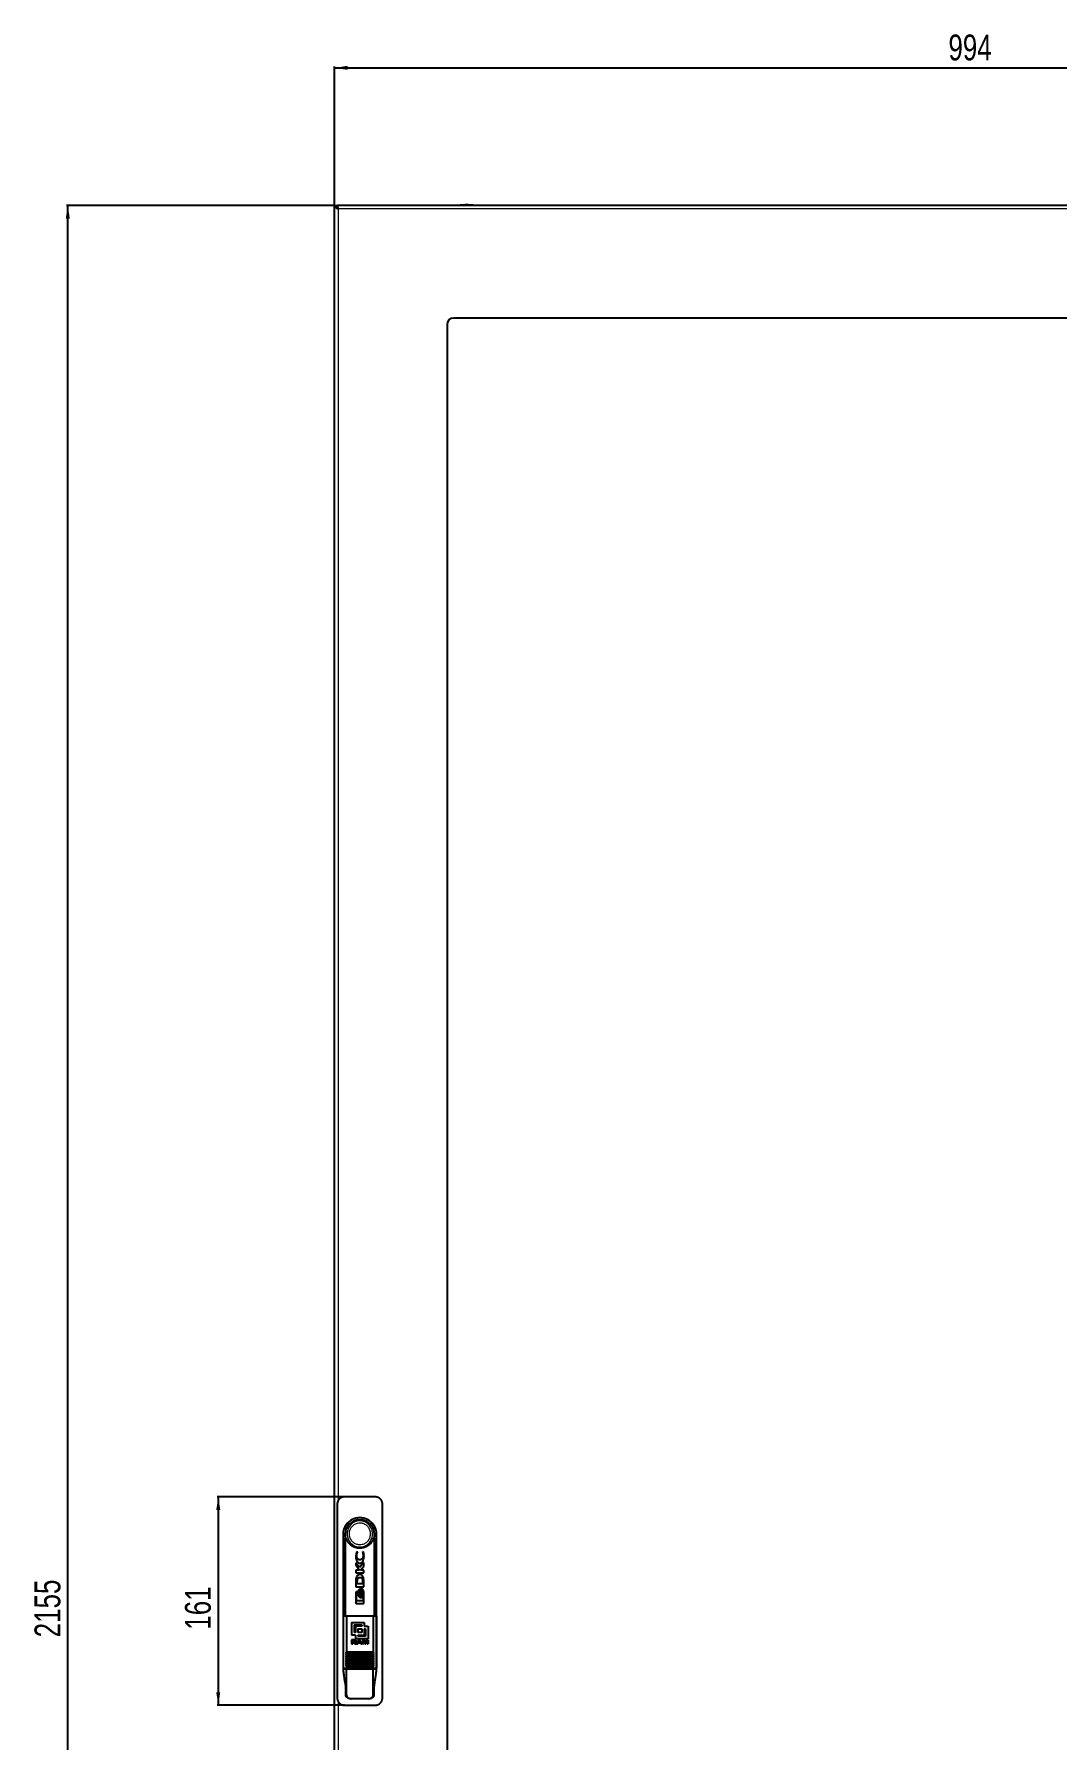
# Model space of a CAD drawing. Header units: millimetres. Extents: x -988 to 2049, y -1707 to 978.
# Drawn here: x -988 to -197, y -464 to 855 of the extents above; entities that cross this region are included whole.
import ezdxf

# ---------------------------------------------------------------- set-up
doc = ezdxf.new("R2010")
doc.units = ezdxf.units.MM
doc.layers.add('FORMAT', color=7, linetype='Continuous')
doc.styles.add('SLDTEXTSTYLE0', font='TXT', dxfattribs={"width": 0.75})
doc.dimstyles.new('SLDDIMSTYLE0', dxfattribs={"dimtxt": 20, "dimasz": 10, "dimexe": 0, "dimexo": 0.0625, "dimgap": 5, "dimtad": 2, "dimdec": 1, "dimrnd": 1e-09, "dimzin": 12, "dimdsep": 46, "dimtxsty": 'SLDTEXTSTYLE0', "dimsah": 1, "dimcen": 0.09, "dimadec": 0, "dimazin": 3, "dimtfac": 1, "dimtofl": 0, "dimtmove": 0, "dimatfit": 3, "dimfxl": 0, "dimfrac": 2, "dimtolj": 1, "dimtzin": 12, "dimarcsym": 0})

# ---------------------------------------------------------------- blocks, each defined once
blk = doc.blocks.new('_D')
at = {"layer": 'FORMAT'}
for p, q in [((-755.4, 722.3), (-755.4, 829.8)), ((-755.4, 828.8), (238.6, 828.8)), ((238.6, 722.3), (238.6, 829.8))]:
    blk.add_line(p, q, dxfattribs=at)
for points in [[(-755.4, 828.8), (-745.4, 827.3), (-745.4, 830.4)], [(238.6, 828.8), (228.6, 830.4), (228.6, 827.3)]]:
    blk.add_solid(points, dxfattribs=at)
at = {"layer": 'FORMAT', "insert": (-280.6, 854.6), "char_height": 20, "attachment_point": 1, "style": 'SLDTEXTSTYLE0'}
blk.add_mtext('994', dxfattribs=at)
blk = doc.blocks.new('_D_1')
at = {"layer": 'FORMAT'}
for p, q in [((-755.4, 722.3), (-962.8, 722.3)), ((-961.8, -1432.7), (-961.8, 722.3)), ((-755.4, -1432.7), (-962.8, -1432.7))]:
    blk.add_line(p, q, dxfattribs=at)
for points in [[(-961.8, 722.3), (-963.4, 712.3), (-960.3, 712.3)], [(-961.8, -1432.7), (-960.3, -1422.7), (-963.4, -1422.7)]]:
    blk.add_solid(points, dxfattribs=at)
at = {"layer": 'FORMAT', "insert": (-987.6, -384.7), "char_height": 20, "attachment_point": 1, "rotation": 90, "style": 'SLDTEXTSTYLE0'}
blk.add_mtext('2155', dxfattribs=at)
blk = doc.blocks.new('_D_4')
at = {"layer": 'FORMAT'}
for p, q in [((-747.9, -276.2), (-846.4, -276.2)), ((-845.4, -276.2), (-845.4, -437.2)), ((-747.9, -437.2), (-846.4, -437.2))]:
    blk.add_line(p, q, dxfattribs=at)
for points in [[(-845.4, -276.2), (-847, -286.2), (-843.9, -286.2)], [(-845.4, -437.2), (-843.9, -427.2), (-847, -427.2)]]:
    blk.add_solid(points, dxfattribs=at)
at = {"layer": 'FORMAT', "insert": (-871.2, -378.8), "char_height": 20, "attachment_point": 1, "rotation": 90, "style": 'SLDTEXTSTYLE0'}
blk.add_mtext('161', dxfattribs=at)

msp = doc.modelspace()

# ---------------------------------------------------------------- linework, layer by layer
at = {"color": 7, "linetype": 'Continuous', "lineweight": 25}
for p, q in [((-755.41, 722.34), (-753.41, 722.34)), ((-755.41, -1432.66), (-755.41, 722.34)), ((-753.11, 720.61), (-753.11, 722.34)), ((236.29, 722.34), (-753.11, 722.34)), ((146.59, 635.34), (-663.41, 635.34)), ((-668.41, 630.34), (-668.41, -1340.66)), ((-723.91, -276.16), (-747.91, -276.16)), ((-753.41, -281.66), (-753.41, -431.66)), ((-718.41, -431.66), (-718.41, -281.66)), ((-748.91, -305.16), (-748.91, -408.16)), ((-746.91, -368.16), (-746.91, -308.16)), ((-746.91, -308.16), (-746.91, -308.16)), ((-724.91, -308.16), (-724.91, -368.16)), ((-724.91, -308.16), (-724.91, -308.16)), ((-722.91, -408.16), (-722.91, -305.16)), ((-738.61, -318.49), (-739.14, -321.64)), ((-736.27, -330.83), (-739.06, -327.03)), ((-739.06, -327.03), (-739.06, -328.73)), ((-739.06, -328.73), (-736.1, -332.72)), ((-737.53, -318.86), (-738.61, -318.49)), ((-737.53, -319.15), (-737.53, -318.86)), ((-732.77, -326.95), (-736.27, -330.83)), ((-735.41, -332.72), (-732.77, -329.68)), ((-733.12, -318.88), (-733.93, -318.6)), ((-733.93, -318.6), (-733.93, -318.84)), ((-732.69, -321.67), (-733.12, -318.88)), ((-732.77, -329.68), (-732.77, -326.95)), ((-736.1, -332.72), (-739.06, -332.72)), ((-739.06, -332.72), (-739.06, -334.94)), ((-739.06, -334.94), (-732.77, -334.94)), ((-739.05, -341.35), (-739.05, -345.58)), ((-738.1, -340.68), (-738.18, -341.66)), ((-738.18, -341.66), (-738.18, -343.21)), ((-732.77, -332.72), (-735.41, -332.72)), ((-733.54, -343.21), (-733.54, -341.79)), ((-732.79, -340.52), (-732.97, -338.9)), ((-732.76, -341.52), (-732.79, -340.52)), ((-732.77, -334.94), (-732.77, -332.72)), ((-732.76, -341.54), (-732.76, -341.52)), ((-732.76, -341.56), (-732.76, -341.54)), ((-732.76, -345.58), (-732.76, -341.56)), ((-739.06, -350.16), (-739.06, -358.01)), ((-739.05, -345.58), (-732.76, -345.58)), ((-738.55, -356.55), (-738.55, -350.3)), ((-738.55, -350.3), (-737.97, -350.3)), ((-737.97, -349.51), (-738.4, -349.51)), ((-738.18, -343.21), (-733.54, -343.21)), ((-737.97, -350.3), (-737.97, -349.51)), ((-736.24, -353.48), (-735.97, -353.34)), ((-735.95, -347.81), (-736.18, -347.66)), ((-736.04, -353.95), (-735.36, -353.95)), ((-735.21, -347.29), (-735.89, -347.29)), ((-735.82, -353.23), (-735.58, -352.95)), ((-735.58, -348.21), (-735.81, -347.93)), ((-735.47, -350.58), (-735.2, -349.02)), ((-735.19, -352.15), (-735.47, -350.58)), ((-735.2, -349.02), (-735.43, -348.46)), ((-735.42, -352.71), (-735.19, -352.15)), ((-734.97, -353.95), (-734.27, -353.95)), ((-734.12, -347.29), (-734.82, -347.29)), ((-733.25, -352.87), (-733.25, -356.55)), ((-732.77, -358.01), (-732.77, -350.16)), ((-748.88, -368.16), (-748.88, -408.66)), ((-748.88, -368.16), (-746.26, -368.16)), ((-746.26, -368.16), (-725.57, -368.16)), ((-746.26, -368.16), (-746.26, -396.16)), ((-733.25, -356.55), (-738.55, -356.55)), ((-738.4, -358.66), (-733.43, -358.66)), ((-725.57, -368.16), (-725.57, -396.16)), ((-725.57, -368.16), (-722.95, -368.16)), ((-722.95, -368.16), (-722.95, -408.66)), ((-742.26, -373.16), (-732.5, -373.16)), ((-742.26, -373.16), (-742.26, -382.92)), ((-740.3, -375.11), (-740.3, -380.97)), ((-740.3, -375.11), (-734.45, -375.11)), ((-739.33, -380.97), (-740.3, -380.97)), ((-739.33, -376.09), (-739.33, -380.97)), ((-734.45, -376.09), (-739.33, -376.09)), ((-737.38, -378.04), (-737.38, -380.97)), ((-737.38, -378.04), (-734.45, -378.04)), ((-734.45, -380.97), (-737.38, -380.97)), ((-734.45, -375.11), (-734.45, -376.09)), ((-734.45, -378.04), (-734.45, -380.97)), ((-732.5, -373.16), (-732.5, -376.09)), ((-732.5, -376.09), (-729.57, -376.09)), ((-732.5, -378.04), (-732.5, -382.92)), ((-732.5, -378.04), (-731.52, -378.04)), ((-731.52, -378.04), (-731.52, -383.9)), ((-729.57, -376.09), (-729.57, -385.85)), ((-739.33, -382.92), (-742.26, -382.92)), ((-740.19, -386.72), (-742.25, -386.72)), ((-742.25, -386.72), (-742.25, -389.69)), ((-742.25, -389.69), (-741.38, -389.69)), ((-741.38, -387.22), (-741.38, -388.02)), ((-741.38, -387.22), (-740.31, -387.22)), ((-740.35, -388.02), (-741.38, -388.02)), ((-741.38, -388.51), (-741.38, -389.69)), ((-741.38, -388.51), (-740.45, -388.51)), ((-739.82, -388.99), (-739.8, -389.31)), ((-739.67, -389.69), (-738.71, -389.69)), ((-739.33, -382.92), (-739.33, -385.85)), ((-729.57, -385.85), (-739.33, -385.85)), ((-738.88, -389.26), (-738.9, -388.9)), ((-738.88, -389.26), (-738.88, -389.27)), ((-738.71, -389.6), (-738.71, -389.69)), ((-736.87, -386.72), (-738.41, -389.69)), ((-738.41, -389.69), (-737.47, -389.69)), ((-737.47, -389.69), (-737.19, -389.08)), ((-737.38, -382.92), (-737.38, -383.9)), ((-737.38, -382.92), (-732.5, -382.92)), ((-731.52, -383.9), (-737.38, -383.9)), ((-737.19, -389.08), (-735.52, -389.08)), ((-736.96, -388.59), (-736.36, -387.32)), ((-735.76, -388.59), (-736.96, -388.59)), ((-735.85, -386.72), (-736.87, -386.72)), ((-736.36, -387.32), (-735.76, -388.59)), ((-734.29, -389.69), (-735.85, -386.72)), ((-735.52, -389.08), (-735.23, -389.69)), ((-735.23, -389.69), (-734.29, -389.69)), ((-732.53, -386.72), (-733.84, -386.72)), ((-733.84, -386.72), (-733.84, -389.69)), ((-733.84, -389.69), (-733, -389.69)), ((-733, -387.3), (-733, -389.69)), ((-733, -387.3), (-732.12, -389.69)), ((-731.67, -388.98), (-732.53, -386.72)), ((-732.12, -389.69), (-731.21, -389.69)), ((-730.82, -386.72), (-731.67, -388.98)), ((-731.21, -389.69), (-730.33, -387.3)), ((-729.5, -386.72), (-730.82, -386.72)), ((-730.33, -387.3), (-730.33, -389.69)), ((-730.33, -389.69), (-729.5, -389.69)), ((-729.5, -386.72), (-729.5, -389.69)), ((-748.88, -408.66), (-746.26, -408.66)), ((-746.91, -409.16), (-746.91, -408.66)), ((-746.51, -396.26), (-746.31, -396.26)), ((-725.52, -396.26), (-746.31, -396.26)), ((-725.52, -397.66), (-746.31, -397.66)), ((-725.52, -399.06), (-746.31, -399.06)), ((-725.52, -400.46), (-746.31, -400.46)), ((-725.52, -401.86), (-746.31, -401.86)), ((-725.52, -403.26), (-746.31, -403.26)), ((-725.52, -404.66), (-746.31, -404.66)), ((-725.52, -406.06), (-746.31, -406.06)), ((-746.26, -407.36), (-746.26, -408.66)), ((-746.26, -408.66), (-725.57, -408.66)), ((-725.57, -407.36), (-725.57, -408.66)), ((-725.57, -408.66), (-722.95, -408.66)), ((-725.52, -396.26), (-725.31, -396.26)), ((-724.91, -408.66), (-724.91, -409.16)), ((-748.88, -409.16), (-746.26, -409.16)), ((-746.26, -429.16), (-746.26, -409.16)), ((-746.26, -409.16), (-725.57, -409.16)), ((-725.57, -429.16), (-725.57, -409.16)), ((-725.57, -409.16), (-722.95, -409.16)), ((-746.87, -429.16), (-746.87, -426.07)), ((-742.64, -432.16), (-743.57, -432.16)), ((-729.18, -432.16), (-742.64, -432.16)), ((-728.25, -432.16), (-729.18, -432.16)), ((-724.95, -429.16), (-724.95, -426.07)), ((-747.91, -437.16), (-723.91, -437.16))]:
    msp.add_line(p, q, dxfattribs=at)
at = {"color": 8, "linetype": 'Continuous', "lineweight": 18}
for p, q in [((-752.81, 719.74), (-752.81, -279.18)), ((235.99, 719.74), (-752.81, 719.74)), ((-653.41, 722.46), (-658.27, 722.46)), ((-653.41, 722.59), (-658.16, 722.59)), ((-648.66, 722.59), (-653.41, 722.59)), ((-648.55, 722.46), (-653.41, 722.46)), ((-746.26, -396.16), (-725.57, -396.16)), ((-752.81, -434.13), (-752.81, -1430.06)), ((-746.87, -429.16), (-746.26, -429.16)), ((-725.57, -429.16), (-724.95, -429.16))]:
    msp.add_line(p, q, dxfattribs=at)
at = {"color": 7, "linetype": 'Continuous', "lineweight": 25}
for centre, radius, start, end in [((-658.15, 722.46), 0.126, 96.02558, 180), ((-632.51, 722.4), 25.77, 179.86102, 180.13898), ((-653.41, 677.59), 45.25, 90.0016, 96.02558), ((-653.41, 677.59), 45.25, 83.97442, 89.9984), ((-648.68, 722.46), 0.126, 0, 83.97442), ((-674.32, 722.4), 25.77, 359.86102, 0.13898), ((-663.41, 630.34), 5, 90, 180), ((-735.91, -305.16), 13, 144.60565, 180), ((-735.91, -305.16), 11.4, 344.74488, 195.25752), ((-735.91, -305.16), 13, 35.39435, 144.60565), ((-735.91, -305.16), 13, 0, 35.39435), ((-735.91, -408.16), 13, 180, 184.41172), ((-735.91, -408.16), 13, 355.58829, 0)]:
    msp.add_arc(centre, radius, start, end, dxfattribs=at)
for points, knots in [([(-755.41, 722.34), (-755.41, 722.23), (-755.39, 722.12), (-755.33, 721.91), (-755.28, 721.8), (-755.15, 721.58), (-755.07, 721.47), (-754.88, 721.26), (-754.77, 721.15), (-754.53, 720.93), (-754.4, 720.82), (-754.11, 720.61), (-753.96, 720.5), (-753.49, 720.17), (-753.16, 719.96), (-752.81, 719.74)], [0, 0, 0, 0, 0.125, 0.125, 0.25, 0.25, 0.375, 0.375, 0.5, 0.5, 0.625, 0.625, 0.75, 0.75, 1, 1, 1, 1]), ([(-753.41, 722.34), (-753.41, 721.9), (-753.35, 721.47), (-753.13, 720.61), (-752.97, 720.17), (-752.81, 719.74)], [0, 0, 0, 0, 0.5, 0.5, 1, 1, 1, 1]), ([(-752.81, 719.74), (-752.84, 720.08), (-752.86, 720.42), (-752.91, 721.05), (-752.94, 721.34), (-752.99, 721.82), (-753.01, 722.01), (-753.06, 722.27), (-753.09, 722.34), (-753.11, 722.34)], [0, 0, 0, 0, 0.25, 0.25, 0.5, 0.5, 0.75, 0.75, 1, 1, 1, 1]), ([(-747.91, -276.16), (-748.06, -276.16), (-748.37, -276.17), (-748.83, -276.23), (-749.29, -276.33), (-749.67, -276.45), (-750.08, -276.6), (-750.48, -276.79), (-750.94, -277.06), (-751.32, -277.33), (-751.73, -277.69), (-752.16, -278.14), (-752.52, -278.64), (-752.83, -279.17), (-753.08, -279.74), (-753.25, -280.31), (-753.36, -280.85), (-753.4, -281.25), (-753.41, -281.56), (-753.41, -281.66)], [0, 0, 0, 0, 0.0531724, 0.1066752, 0.1605728, 0.2148103, 0.2469617, 0.3102076, 0.3709047, 0.4296111, 0.4730525, 0.5592896, 0.6443474, 0.6877888, 0.7740259, 0.8590837, 0.8941573, 0.9646009, 1, 1, 1, 1]), ([(-718.41, -281.66), (-718.41, -281.58), (-718.42, -281.36), (-718.45, -280.97), (-718.53, -280.52), (-718.62, -280.14), (-718.78, -279.64), (-719.03, -279.09), (-719.36, -278.57), (-719.73, -278.07), (-720.15, -277.62), (-720.64, -277.23), (-721.09, -276.93), (-721.51, -276.7), (-722.01, -276.49), (-722.4, -276.37), (-722.82, -276.26), (-723.3, -276.18), (-723.71, -276.17), (-723.91, -276.16)], [0, 0, 0, 0, 0.0263825, 0.0794386, 0.1331367, 0.1874896, 0.2148329, 0.3144929, 0.3954797, 0.4295569, 0.5292185, 0.6102066, 0.6442843, 0.7170624, 0.7773944, 0.8317483, 0.8590922, 0.9292763, 1, 1, 1, 1]), ([(-724.91, -308.16), (-724.92, -308.19), (-724.94, -308.26), (-724.99, -308.36), (-725.06, -308.44), (-725.13, -308.46), (-725.18, -308.46), (-725.22, -308.45), (-725.26, -308.43), (-725.3, -308.41), (-725.33, -308.38), (-725.35, -308.39), (-725.38, -308.42), (-725.46, -308.57), (-725.55, -308.77), (-725.68, -309.06), (-725.83, -309.4), (-726.02, -309.8), (-726.22, -310.19), (-726.47, -310.62), (-726.81, -311.14), (-727.27, -311.74), (-727.68, -312.22), (-728.05, -312.6), (-728.47, -312.99), (-729.04, -313.48), (-729.78, -314), (-730.44, -314.39), (-730.99, -314.67), (-731.54, -314.92), (-732.26, -315.2), (-733.15, -315.46), (-733.91, -315.62), (-734.53, -315.71), (-735.15, -315.77), (-735.87, -315.8), (-736.76, -315.77), (-737.55, -315.68), (-738.22, -315.56), (-738.88, -315.4), (-739.58, -315.19), (-740.16, -314.97), (-740.69, -314.74), (-741.03, -314.57), (-741.45, -314.35), (-741.76, -314.16), (-742.29, -313.83), (-742.87, -313.4), (-743.54, -312.83), (-744.1, -312.27), (-744.51, -311.8), (-744.82, -311.39), (-745.12, -310.97), (-745.45, -310.46), (-745.7, -310), (-745.87, -309.67), (-745.97, -309.45), (-746.08, -309.22), (-746.19, -308.97), (-746.29, -308.72), (-746.37, -308.56), (-746.43, -308.45), (-746.46, -308.4), (-746.48, -308.38), (-746.51, -308.39), (-746.55, -308.42), (-746.61, -308.46), (-746.68, -308.46), (-746.73, -308.45), (-746.77, -308.43), (-746.81, -308.38), (-746.86, -308.31), (-746.89, -308.21), (-746.91, -308.16)], [0, 0, 0, 0, 0.0074292, 0.0223657, 0.0375617, 0.0530167, 0.0607864, 0.0673736, 0.0739608, 0.0805894, 0.0842495, 0.0858659, 0.088472, 0.0918778, 0.1037525, 0.1093293, 0.1205792, 0.1375406, 0.1488669, 0.1600119, 0.1823662, 0.2049417, 0.2277408, 0.2391776, 0.2525374, 0.2793642, 0.3065631, 0.334141, 0.3479935, 0.3616023, 0.3889297, 0.4166395, 0.4447402, 0.4588563, 0.4726405, 0.5003214, 0.5236721, 0.5521166, 0.5711854, 0.5850165, 0.612793, 0.636229, 0.6409753, 0.6647893, 0.6695711, 0.6839376, 0.6976868, 0.7253004, 0.7486042, 0.7770086, 0.7960561, 0.8052008, 0.8235253, 0.8419709, 0.8605392, 0.869844, 0.8759401, 0.8820363, 0.8927608, 0.9005408, 0.9068739, 0.9103008, 0.9130004, 0.914838, 0.9167003, 0.924526, 0.9323516, 0.9480849, 0.9559967, 0.9632488, 0.9705009, 0.9851826, 1, 1, 1, 1]), ([(-739.14, -321.64), (-739.11, -322.23), (-739.06, -323.41), (-738.56, -325.12), (-737.82, -326.43), (-736.99, -327.09), (-736.44, -327.31), (-736.14, -327.34), (-735.99, -327.35)], [0, 0, 0, 0, 0.2502823, 0.4993933, 0.7487907, 0.8746994, 0.9372862, 1, 1, 1, 1]), ([(-738.32, -321.58), (-738.28, -321.15), (-738.22, -320.27), (-737.76, -319.53), (-737.53, -319.15)], [0, 0, 0, 0, 0.5009634, 1, 1, 1, 1]), ([(-735.84, -324.84), (-736.03, -324.83), (-736.41, -324.79), (-736.92, -324.54), (-737.36, -324.18), (-737.83, -323.59), (-738.23, -322.71), (-738.29, -321.96), (-738.32, -321.58)], [0, 0, 0, 0, 0.1244159, 0.2483566, 0.3739824, 0.5001693, 0.7493996, 1, 1, 1, 1]), ([(-735.99, -327.35), (-735.68, -327.32), (-735.07, -327.27), (-734.24, -326.8), (-733.63, -326.1), (-733.08, -325), (-732.74, -323.5), (-732.7, -322.28), (-732.69, -321.67)], [0, 0, 0, 0, 0.1252623, 0.2501242, 0.3753839, 0.500707, 0.7503222, 1, 1, 1, 1]), ([(-733.37, -321.58), (-733.4, -321.96), (-733.45, -322.71), (-733.85, -323.58), (-734.32, -324.17), (-734.76, -324.54), (-735.27, -324.79), (-735.65, -324.83), (-735.84, -324.84)], [0, 0, 0, 0, 0.2499646, 0.4978209, 0.6230141, 0.7485813, 0.8742843, 1, 1, 1, 1]), ([(-733.93, -318.84), (-733.76, -319.28), (-733.43, -320.17), (-733.39, -321.11), (-733.37, -321.58)], [0, 0, 0, 0, 0.5000842, 1, 1, 1, 1]), ([(-738.4, -337.81), (-738.53, -338.09), (-738.79, -338.63), (-738.99, -339.84), (-739.03, -340.74), (-739.05, -341.35)], [0, 0, 0, 0, 0.249362, 0.4996719, 1, 1, 1, 1]), ([(-732.97, -338.9), (-733.06, -338.6), (-733.24, -338.01), (-733.75, -337.21), (-734.44, -336.58), (-735.3, -336.17), (-736.25, -336.13), (-737.14, -336.44), (-737.88, -337.04), (-738.23, -337.55), (-738.4, -337.81)], [0, 0, 0, 0, 0.1255568, 0.2501397, 0.3754769, 0.5000684, 0.6244194, 0.7493773, 0.8740706, 1, 1, 1, 1]), ([(-735.89, -338.66), (-736.17, -338.67), (-736.6, -338.68), (-737.14, -338.86), (-737.5, -339.11), (-737.74, -339.46), (-737.95, -339.99), (-738.04, -340.41), (-738.1, -340.68)], [0, 0, 0, 0, 0.2494324, 0.37514, 0.4993561, 0.6234585, 0.749245, 1, 1, 1, 1]), ([(-733.54, -341.79), (-733.55, -341.42), (-733.57, -340.67), (-733.77, -339.72), (-734.25, -339.11), (-734.92, -338.71), (-735.5, -338.68), (-735.89, -338.66)], [0, 0, 0, 0, 0.2484271, 0.4973724, 0.6229029, 0.7485104, 1, 1, 1, 1]), ([(-738.4, -349.51), (-738.48, -349.52), (-738.65, -349.54), (-738.87, -349.69), (-739, -349.87), (-739.05, -350.04), (-739.05, -350.12), (-739.06, -350.16)], [0, 0, 0, 0, 0.2494454, 0.4989987, 0.7485105, 0.8738593, 1, 1, 1, 1]), ([(-736.18, -347.66), (-736.31, -347.73), (-736.57, -347.85), (-736.98, -348.26), (-737.34, -348.89), (-737.59, -349.72), (-737.62, -350.3), (-737.63, -350.58)], [0, 0, 0, 0, 0.1246003, 0.2489765, 0.5004054, 0.7493329, 1, 1, 1, 1]), ([(-737.63, -350.58), (-737.62, -350.86), (-737.59, -351.42), (-737.35, -352.24), (-737.01, -352.87), (-736.61, -353.28), (-736.36, -353.41), (-736.24, -353.48)], [0, 0, 0, 0, 0.24873067, 0.49737733, 0.75052803, 0.87523315, 1, 1, 1, 1]), ([(-737.12, -350.58), (-737.07, -350.06), (-737, -349.29), (-736.55, -348.32), (-736.15, -347.98), (-735.95, -347.81)], [0, 0, 0, 0, 0.4989654, 0.74992197, 1, 1, 1, 1]), ([(-735.97, -353.34), (-736.17, -353.17), (-736.56, -352.83), (-737, -351.87), (-737.07, -351.1), (-737.12, -350.58)], [0, 0, 0, 0, 0.2495753, 0.5008418, 1, 1, 1, 1]), ([(-735.81, -347.93), (-735.98, -348.11), (-736.32, -348.46), (-736.71, -349.37), (-736.78, -350.1), (-736.82, -350.58)], [0, 0, 0, 0, 0.25019274, 0.50015838, 1, 1, 1, 1]), ([(-736.82, -350.58), (-736.78, -351.07), (-736.71, -351.79), (-736.32, -352.7), (-735.99, -353.05), (-735.82, -353.23)], [0, 0, 0, 0, 0.4995843, 0.7495271, 1, 1, 1, 1]), ([(-736.31, -350.58), (-736.28, -350.16), (-736.24, -349.53), (-735.94, -348.73), (-735.7, -348.38), (-735.58, -348.21)], [0, 0, 0, 0, 0.5014603, 0.750257, 1, 1, 1, 1]), ([(-735.58, -352.95), (-735.7, -352.78), (-735.94, -352.43), (-736.23, -351.63), (-736.28, -351), (-736.31, -350.58)], [0, 0, 0, 0, 0.2508953, 0.500775, 1, 1, 1, 1]), ([(-734.54, -350.58), (-734.59, -351.23), (-734.67, -352.2), (-735.18, -353.22), (-735.6, -353.72), (-735.89, -353.87), (-736.04, -353.95)], [0, 0, 0, 0, 0.4971459, 0.7483739, 0.8746499, 1, 1, 1, 1]), ([(-735.43, -348.46), (-735.59, -348.79), (-735.93, -349.46), (-735.96, -350.21), (-735.98, -350.58)], [0, 0, 0, 0, 0.4984332, 1, 1, 1, 1]), ([(-735.98, -350.58), (-735.96, -350.96), (-735.93, -351.71), (-735.59, -352.38), (-735.42, -352.71)], [0, 0, 0, 0, 0.5014711, 1, 1, 1, 1]), ([(-735.89, -347.29), (-735.76, -347.37), (-735.5, -347.55), (-735.12, -348.05), (-734.66, -349.03), (-734.59, -349.96), (-734.54, -350.58)], [0, 0, 0, 0, 0.12567833, 0.25113951, 0.5015899, 1, 1, 1, 1]), ([(-735.36, -353.95), (-735.22, -353.87), (-734.93, -353.72), (-734.51, -353.22), (-734, -352.2), (-733.92, -351.23), (-733.87, -350.58)], [0, 0, 0, 0, 0.1252924, 0.2510094, 0.5010488, 1, 1, 1, 1]), ([(-733.87, -350.58), (-733.92, -349.97), (-733.98, -349.04), (-734.45, -348.05), (-734.82, -347.55), (-735.08, -347.37), (-735.21, -347.29)], [0, 0, 0, 0, 0.4961681, 0.7477028, 0.8741115, 1, 1, 1, 1]), ([(-733.48, -350.58), (-733.53, -351.23), (-733.6, -352.2), (-734.11, -353.22), (-734.54, -353.72), (-734.83, -353.87), (-734.97, -353.95)], [0, 0, 0, 0, 0.4971542, 0.7483802, 0.8746534, 1, 1, 1, 1]), ([(-734.82, -347.29), (-734.69, -347.37), (-734.43, -347.55), (-734.06, -348.05), (-733.59, -349.03), (-733.52, -349.96), (-733.48, -350.58)], [0, 0, 0, 0, 0.1256773, 0.2511366, 0.5015854, 1, 1, 1, 1]), ([(-734.27, -353.95), (-734.16, -353.89), (-733.93, -353.78), (-733.56, -353.43), (-733.38, -353.09), (-733.25, -352.87)], [0, 0, 0, 0, 0.2481114, 0.4958631, 1, 1, 1, 1]), ([(-732.77, -350.16), (-732.79, -349.89), (-732.84, -349.35), (-733.13, -348.57), (-733.46, -347.97), (-733.78, -347.52), (-734.01, -347.37), (-734.12, -347.29)], [0, 0, 0, 0, 0.2498218, 0.4993095, 0.7487414, 0.8748789, 1, 1, 1, 1]), ([(-739.06, -358.01), (-739.05, -358.05), (-739.05, -358.14), (-739, -358.3), (-738.87, -358.48), (-738.65, -358.63), (-738.48, -358.65), (-738.4, -358.66)], [0, 0, 0, 0, 0.1253881, 0.2505914, 0.5001924, 0.7498055, 1, 1, 1, 1]), ([(-733.43, -358.66), (-733.34, -358.65), (-733.17, -358.63), (-732.95, -358.48), (-732.83, -358.3), (-732.77, -358.14), (-732.77, -358.05), (-732.77, -358.01)], [0, 0, 0, 0, 0.2494374, 0.4989967, 0.7485162, 0.8738601, 1, 1, 1, 1]), ([(-740.45, -388.51), (-740.34, -388.52), (-740.18, -388.52), (-740, -388.58), (-739.92, -388.65), (-739.86, -388.75), (-739.83, -388.87), (-739.82, -388.96), (-739.82, -388.99)], [0, 0, 0, 0, 0.3623072, 0.4997618, 0.6038945, 0.7077513, 0.8881589, 1, 1, 1, 1]), ([(-739.66, -387.62), (-739.67, -387.66), (-739.67, -387.74), (-739.73, -387.84), (-739.82, -387.92), (-740.02, -388.01), (-740.21, -388.01), (-740.35, -388.02)], [0, 0, 0, 0, 0.1448477, 0.2595538, 0.3741459, 0.5488424, 1, 1, 1, 1]), ([(-740.31, -387.22), (-740.17, -387.22), (-739.99, -387.23), (-739.79, -387.33), (-739.71, -387.42), (-739.67, -387.52), (-739.67, -387.59), (-739.66, -387.62)], [0, 0, 0, 0, 0.4647786, 0.6394977, 0.7667833, 0.8944855, 1, 1, 1, 1]), ([(-738.79, -387.56), (-738.8, -387.47), (-738.81, -387.3), (-738.92, -387.09), (-739.11, -386.92), (-739.53, -386.74), (-739.92, -386.73), (-740.19, -386.72)], [0, 0, 0, 0, 0.1491412, 0.264134, 0.3788516, 0.5602325, 1, 1, 1, 1]), ([(-739.8, -389.31), (-739.8, -389.35), (-739.79, -389.42), (-739.77, -389.54), (-739.72, -389.63), (-739.68, -389.68), (-739.67, -389.69)], [0, 0, 0, 0, 0.25613945, 0.51269783, 0.91902215, 1, 1, 1, 1]), ([(-739.42, -388.25), (-739.31, -388.22), (-739.13, -388.17), (-738.93, -388), (-738.82, -387.81), (-738.79, -387.65), (-738.79, -387.57), (-738.79, -387.56)], [0, 0, 0, 0, 0.3314728, 0.5464809, 0.7625261, 0.960277, 1, 1, 1, 1]), ([(-738.9, -388.9), (-738.91, -388.8), (-738.93, -388.64), (-739.04, -388.44), (-739.2, -388.32), (-739.34, -388.28), (-739.42, -388.25)], [0, 0, 0, 0, 0.3364219, 0.5234602, 0.710673, 1, 1, 1, 1]), ([(-738.71, -389.6), (-738.74, -389.59), (-738.79, -389.56), (-738.84, -389.48), (-738.88, -389.38), (-738.88, -389.31), (-738.88, -389.27)], [0, 0, 0, 0, 0.2026304, 0.4204058, 0.7280078, 1, 1, 1, 1]), ([(-746.26, -397.56), (-746.3, -397.34), (-746.36, -397.02), (-746.45, -396.59), (-746.49, -396.37), (-746.51, -396.26)], [0, 0, 0, 0, 0.4999933, 0.7499958, 1, 1, 1, 1]), ([(-746.26, -398.96), (-746.3, -398.74), (-746.36, -398.42), (-746.45, -397.99), (-746.49, -397.77), (-746.51, -397.66)], [0, 0, 0, 0, 0.4999933, 0.7499958, 1, 1, 1, 1]), ([(-746.26, -400.36), (-746.3, -400.14), (-746.36, -399.82), (-746.45, -399.39), (-746.49, -399.17), (-746.51, -399.06)], [0, 0, 0, 0, 0.4999933, 0.7499958, 1, 1, 1, 1]), ([(-746.26, -401.76), (-746.3, -401.54), (-746.36, -401.22), (-746.45, -400.79), (-746.49, -400.57), (-746.51, -400.46)], [0, 0, 0, 0, 0.4999933, 0.7499958, 1, 1, 1, 1]), ([(-746.26, -403.16), (-746.3, -402.94), (-746.36, -402.62), (-746.45, -402.19), (-746.49, -401.97), (-746.51, -401.86)], [0, 0, 0, 0, 0.49999327, 0.74999583, 1, 1, 1, 1]), ([(-746.26, -404.56), (-746.3, -404.34), (-746.36, -404.02), (-746.45, -403.59), (-746.49, -403.37), (-746.51, -403.26)], [0, 0, 0, 0, 0.4999933, 0.7499958, 1, 1, 1, 1]), ([(-746.26, -405.96), (-746.3, -405.74), (-746.36, -405.42), (-746.45, -404.99), (-746.49, -404.77), (-746.51, -404.66)], [0, 0, 0, 0, 0.4999933, 0.7499958, 1, 1, 1, 1]), ([(-746.26, -407.36), (-746.3, -407.14), (-746.36, -406.82), (-746.45, -406.39), (-746.49, -406.17), (-746.51, -406.06)], [0, 0, 0, 0, 0.4999933, 0.7499958, 1, 1, 1, 1]), ([(-746.31, -396.26), (-746.3, -396.26), (-746.29, -396.26), (-746.27, -396.23), (-746.26, -396.2), (-746.26, -396.18), (-746.26, -396.16), (-746.26, -396.16)], [0, 0, 0, 0, 0.2956914, 0.5686867, 0.7598531, 0.9519121, 1, 1, 1, 1]), ([(-746.31, -397.66), (-746.3, -397.66), (-746.29, -397.66), (-746.27, -397.63), (-746.26, -397.6), (-746.26, -397.58), (-746.26, -397.56), (-746.26, -397.56)], [0, 0, 0, 0, 0.2956914, 0.5686867, 0.7598531, 0.9519121, 1, 1, 1, 1]), ([(-746.31, -399.06), (-746.3, -399.06), (-746.29, -399.06), (-746.27, -399.03), (-746.26, -399), (-746.26, -398.98), (-746.26, -398.96), (-746.26, -398.96)], [0, 0, 0, 0, 0.29569138, 0.56868667, 0.75985305, 0.95191208, 1, 1, 1, 1]), ([(-746.31, -400.46), (-746.3, -400.46), (-746.29, -400.46), (-746.27, -400.43), (-746.26, -400.4), (-746.26, -400.38), (-746.26, -400.36), (-746.26, -400.36)], [0, 0, 0, 0, 0.29569138, 0.56868667, 0.75985305, 0.95191208, 1, 1, 1, 1]), ([(-746.31, -401.86), (-746.3, -401.86), (-746.29, -401.86), (-746.27, -401.83), (-746.26, -401.8), (-746.26, -401.78), (-746.26, -401.76), (-746.26, -401.76)], [0, 0, 0, 0, 0.2956914, 0.5686867, 0.7598531, 0.9519121, 1, 1, 1, 1]), ([(-746.31, -403.26), (-746.3, -403.26), (-746.29, -403.26), (-746.27, -403.23), (-746.26, -403.2), (-746.26, -403.18), (-746.26, -403.16), (-746.26, -403.16)], [0, 0, 0, 0, 0.2956914, 0.5686867, 0.7598531, 0.9519121, 1, 1, 1, 1]), ([(-746.31, -404.66), (-746.3, -404.66), (-746.29, -404.66), (-746.27, -404.63), (-746.26, -404.6), (-746.26, -404.58), (-746.26, -404.56), (-746.26, -404.56)], [0, 0, 0, 0, 0.2956914, 0.5686867, 0.7598531, 0.9519121, 1, 1, 1, 1]), ([(-746.31, -406.06), (-746.3, -406.06), (-746.29, -406.06), (-746.27, -406.03), (-746.26, -406), (-746.26, -405.98), (-746.26, -405.96), (-746.26, -405.96)], [0, 0, 0, 0, 0.2956914, 0.5686867, 0.7598531, 0.9519121, 1, 1, 1, 1]), ([(-725.57, -397.56), (-727.49, -397.56), (-731.34, -397.56), (-738.27, -397.56), (-743.23, -397.56), (-746.26, -397.56)], [0, 0, 0, 0, 0.2800507, 0.5600468, 1, 1, 1, 1]), ([(-725.57, -398.96), (-727.49, -398.96), (-731.34, -398.96), (-738.27, -398.96), (-743.23, -398.96), (-746.26, -398.96)], [0, 0, 0, 0, 0.2800507, 0.5600468, 1, 1, 1, 1]), ([(-725.57, -400.36), (-727.49, -400.36), (-731.34, -400.36), (-738.27, -400.36), (-743.23, -400.36), (-746.26, -400.36)], [0, 0, 0, 0, 0.2800507, 0.5600468, 1, 1, 1, 1]), ([(-725.57, -401.76), (-727.49, -401.76), (-731.34, -401.76), (-738.27, -401.76), (-743.23, -401.76), (-746.26, -401.76)], [0, 0, 0, 0, 0.2800507, 0.5600468, 1, 1, 1, 1]), ([(-725.57, -403.16), (-727.49, -403.16), (-731.34, -403.16), (-738.27, -403.16), (-743.23, -403.16), (-746.26, -403.16)], [0, 0, 0, 0, 0.28005072, 0.56004677, 1, 1, 1, 1]), ([(-725.57, -404.56), (-727.49, -404.56), (-731.34, -404.56), (-738.27, -404.56), (-743.23, -404.56), (-746.26, -404.56)], [0, 0, 0, 0, 0.2800507, 0.5600468, 1, 1, 1, 1]), ([(-725.57, -405.96), (-727.49, -405.96), (-731.34, -405.96), (-738.27, -405.96), (-743.23, -405.96), (-746.26, -405.96)], [0, 0, 0, 0, 0.2800507, 0.5600468, 1, 1, 1, 1]), ([(-725.57, -407.36), (-727.49, -407.36), (-731.34, -407.36), (-738.27, -407.36), (-743.23, -407.36), (-746.26, -407.36)], [0, 0, 0, 0, 0.2800507, 0.5600468, 1, 1, 1, 1]), ([(-725.57, -396.16), (-725.57, -396.17), (-725.57, -396.19), (-725.56, -396.22), (-725.55, -396.24), (-725.53, -396.26), (-725.52, -396.26), (-725.52, -396.26)], [0, 0, 0, 0, 0.17170867, 0.34298427, 0.5250053, 0.73580203, 1, 1, 1, 1]), ([(-725.31, -396.26), (-725.33, -396.37), (-725.38, -396.64), (-725.47, -397.07), (-725.53, -397.4), (-725.57, -397.56)], [0, 0, 0, 0, 0.249996, 0.6249953, 1, 1, 1, 1]), ([(-725.57, -397.56), (-725.57, -397.57), (-725.57, -397.59), (-725.56, -397.62), (-725.55, -397.64), (-725.53, -397.66), (-725.52, -397.66), (-725.52, -397.66)], [0, 0, 0, 0, 0.1717087, 0.3429843, 0.5250053, 0.735802, 1, 1, 1, 1]), ([(-725.31, -397.66), (-725.33, -397.77), (-725.38, -398.04), (-725.47, -398.47), (-725.53, -398.8), (-725.57, -398.96)], [0, 0, 0, 0, 0.249996, 0.6249953, 1, 1, 1, 1]), ([(-725.57, -398.96), (-725.57, -398.97), (-725.57, -398.99), (-725.56, -399.02), (-725.55, -399.04), (-725.53, -399.06), (-725.52, -399.06), (-725.52, -399.06)], [0, 0, 0, 0, 0.17170867, 0.34298427, 0.5250053, 0.73580203, 1, 1, 1, 1]), ([(-725.31, -399.06), (-725.33, -399.17), (-725.38, -399.44), (-725.47, -399.87), (-725.53, -400.2), (-725.57, -400.36)], [0, 0, 0, 0, 0.249996, 0.6249953, 1, 1, 1, 1]), ([(-725.57, -400.36), (-725.57, -400.37), (-725.57, -400.39), (-725.56, -400.42), (-725.55, -400.44), (-725.53, -400.46), (-725.52, -400.46), (-725.52, -400.46)], [0, 0, 0, 0, 0.1717087, 0.3429843, 0.5250053, 0.735802, 1, 1, 1, 1]), ([(-725.31, -400.46), (-725.33, -400.57), (-725.38, -400.84), (-725.47, -401.27), (-725.53, -401.6), (-725.57, -401.76)], [0, 0, 0, 0, 0.24999603, 0.62499526, 1, 1, 1, 1]), ([(-725.57, -401.76), (-725.57, -401.77), (-725.57, -401.79), (-725.56, -401.82), (-725.55, -401.84), (-725.53, -401.86), (-725.52, -401.86), (-725.52, -401.86)], [0, 0, 0, 0, 0.1717087, 0.3429843, 0.5250053, 0.735802, 1, 1, 1, 1]), ([(-725.31, -401.86), (-725.33, -401.97), (-725.38, -402.24), (-725.47, -402.67), (-725.53, -403), (-725.57, -403.16)], [0, 0, 0, 0, 0.249996, 0.6249953, 1, 1, 1, 1]), ([(-725.57, -403.16), (-725.57, -403.17), (-725.57, -403.19), (-725.56, -403.22), (-725.55, -403.24), (-725.53, -403.26), (-725.52, -403.26), (-725.52, -403.26)], [0, 0, 0, 0, 0.1717087, 0.3429843, 0.5250053, 0.735802, 1, 1, 1, 1]), ([(-725.31, -403.26), (-725.33, -403.37), (-725.38, -403.64), (-725.47, -404.07), (-725.53, -404.4), (-725.57, -404.56)], [0, 0, 0, 0, 0.249996, 0.6249953, 1, 1, 1, 1]), ([(-725.57, -404.56), (-725.57, -404.57), (-725.57, -404.59), (-725.56, -404.62), (-725.55, -404.64), (-725.53, -404.66), (-725.52, -404.66), (-725.52, -404.66)], [0, 0, 0, 0, 0.1717087, 0.3429843, 0.5250053, 0.735802, 1, 1, 1, 1]), ([(-725.31, -404.66), (-725.33, -404.77), (-725.38, -405.04), (-725.47, -405.47), (-725.53, -405.8), (-725.57, -405.96)], [0, 0, 0, 0, 0.249996, 0.6249953, 1, 1, 1, 1]), ([(-725.57, -405.96), (-725.57, -405.97), (-725.57, -405.99), (-725.56, -406.02), (-725.55, -406.04), (-725.53, -406.06), (-725.52, -406.06), (-725.52, -406.06)], [0, 0, 0, 0, 0.1717087, 0.3429843, 0.5250053, 0.735802, 1, 1, 1, 1]), ([(-725.31, -406.06), (-725.33, -406.17), (-725.38, -406.44), (-725.47, -406.87), (-725.53, -407.2), (-725.57, -407.36)], [0, 0, 0, 0, 0.249996, 0.6249953, 1, 1, 1, 1]), ([(-748.88, -409.16), (-748.83, -409.79), (-748.74, -411.05), (-748.52, -412.9), (-748.25, -414.78), (-748.04, -416.07), (-747.94, -416.71)], [0, 0, 0, 0, 0.2496453, 0.4996969, 0.7496841, 1, 1, 1, 1]), ([(-747.94, -416.71), (-747.75, -417.88), (-747.36, -420.25), (-746.93, -423.45), (-746.88, -425.45), (-746.87, -426.07)], [0, 0, 0, 0, 0.4010146, 0.8123709, 1, 1, 1, 1]), ([(-724.95, -426.07), (-724.94, -425.4), (-724.91, -424.05), (-724.67, -421.78), (-724.31, -419.3), (-724.03, -417.58), (-723.88, -416.71)], [0, 0, 0, 0, 0.2008823, 0.4071697, 0.701581, 1, 1, 1, 1]), ([(-723.88, -416.71), (-723.78, -416.07), (-723.57, -414.79), (-723.31, -412.91), (-723.09, -411.06), (-722.99, -409.79), (-722.95, -409.16)], [0, 0, 0, 0, 0.24941201, 0.49922546, 0.74952386, 1, 1, 1, 1]), ([(-753.41, -431.66), (-753.41, -431.81), (-753.4, -432.12), (-753.34, -432.58), (-753.24, -433.04), (-753.12, -433.45), (-752.92, -433.95), (-752.64, -434.5), (-752.29, -435.01), (-751.89, -435.48), (-751.44, -435.9), (-750.96, -436.25), (-750.51, -436.51), (-750.11, -436.71), (-749.62, -436.9), (-749.19, -437.02), (-748.72, -437.11), (-748.32, -437.15), (-748.01, -437.16), (-747.91, -437.16)], [0, 0, 0, 0, 0.0531714, 0.1066732, 0.1605698, 0.2148063, 0.2582468, 0.3444823, 0.4295385, 0.4729797, 0.5592165, 0.644274, 0.6764254, 0.7396713, 0.8003684, 0.8590748, 0.8941506, 0.9645987, 1, 1, 1, 1]), ([(-743.57, -432.16), (-743.77, -432.15), (-744.18, -432.13), (-744.76, -431.98), (-745.32, -431.73), (-745.81, -431.4), (-746.22, -430.99), (-746.53, -430.53), (-746.74, -430.04), (-746.84, -429.65), (-746.87, -429.35), (-746.87, -429.22), (-746.87, -429.16)], [0, 0, 0, 0, 0.1203765, 0.2441272, 0.3645637, 0.4890093, 0.6009515, 0.7168238, 0.8184185, 0.923399, 0.9616095, 1, 1, 1, 1]), ([(-746.26, -429.16), (-746.25, -429.31), (-746.23, -429.6), (-746.11, -430.03), (-745.93, -430.44), (-745.68, -430.81), (-745.37, -431.15), (-744.99, -431.47), (-744.54, -431.73), (-744.02, -431.95), (-743.43, -432.11), (-742.96, -432.16), (-742.69, -432.16), (-742.64, -432.16)], [0, 0, 0, 0, 0.0837155, 0.1700618, 0.2537369, 0.3395972, 0.4284337, 0.5192167, 0.6219967, 0.7269661, 0.8474125, 0.9705563, 1, 1, 1, 1]), ([(-729.18, -432.16), (-728.93, -432.15), (-728.43, -432.12), (-727.74, -431.93), (-727.13, -431.66), (-726.66, -431.33), (-726.26, -430.96), (-725.95, -430.55), (-725.72, -430.08), (-725.61, -429.68), (-725.57, -429.37), (-725.57, -429.23), (-725.57, -429.16)], [0, 0, 0, 0, 0.1441359, 0.2927908, 0.4081613, 0.5266375, 0.6232251, 0.7224353, 0.8191371, 0.9194876, 0.9596031, 1, 1, 1, 1]), ([(-724.95, -429.16), (-724.96, -429.32), (-724.98, -429.63), (-725.1, -430.09), (-725.3, -430.53), (-725.56, -430.93), (-725.9, -431.29), (-726.29, -431.59), (-726.74, -431.85), (-727.23, -432.03), (-727.74, -432.14), (-728.08, -432.15), (-728.25, -432.16)], [0, 0, 0, 0, 0.0945607, 0.1919507, 0.286491, 0.3836269, 0.4811417, 0.5811128, 0.6860606, 0.7935917, 0.8957686, 1, 1, 1, 1]), ([(-723.91, -437.16), (-723.84, -437.16), (-723.61, -437.16), (-723.22, -437.12), (-722.77, -437.05), (-722.39, -436.95), (-721.97, -436.81), (-721.54, -436.63), (-721.06, -436.38), (-720.72, -436.15), (-720.31, -435.83), (-719.87, -435.42), (-719.48, -434.94), (-719.14, -434.42), (-718.85, -433.87), (-718.65, -433.28), (-718.52, -432.77), (-718.43, -432.27), (-718.42, -431.86), (-718.41, -431.66)], [0, 0, 0, 0, 0.026383, 0.0794401, 0.1331392, 0.1874931, 0.214837, 0.2876151, 0.3479471, 0.402301, 0.4296449, 0.5293067, 0.6102951, 0.6443729, 0.7440348, 0.8250232, 0.859101, 0.9292807, 1, 1, 1, 1])]:
    msp.add_open_spline(points, degree=3, knots=knots, dxfattribs=at)
at = {"color": 8, "linetype": 'Continuous', "lineweight": 18}
for points, knots in [([(-735.91, -314.86), (-736.31, -314.84), (-737.77, -314.79), (-740.25, -314.01), (-742.91, -312.09), (-744.85, -309.35), (-745.83, -306.05), (-745.69, -302.55), (-744.4, -299.28), (-742.1, -296.67), (-739.43, -295.21), (-736.56, -294.59), (-733.65, -294.77), (-730.64, -296.04), (-728.18, -298.24), (-726.54, -301.17), (-725.91, -304.57), (-726.44, -308.05), (-728.09, -311.17), (-730.66, -313.51), (-733.43, -314.7), (-735.23, -314.81), (-735.91, -314.86)], [0, 0, 0, 0, 0.0191502, 0.070299, 0.1218266, 0.174622, 0.2289631, 0.28448, 0.3403769, 0.3957099, 0.4496776, 0.4842446, 0.535714, 0.5871661, 0.6390358, 0.6923446, 0.7471414, 0.8028841, 0.8586993, 0.9136527, 0.9670758, 1, 1, 1, 1]), ([(-735.91, -313.22), (-735.35, -313.19), (-733.86, -313.09), (-731.57, -312.08), (-729.45, -310.1), (-728.1, -307.46), (-727.67, -304.52), (-728.18, -301.66), (-729.53, -299.18), (-731.56, -297.32), (-734.04, -296.24), (-736.45, -296.08), (-738.82, -296.61), (-741.02, -297.85), (-742.91, -300.06), (-743.97, -302.82), (-744.09, -305.77), (-743.28, -308.55), (-741.69, -310.87), (-739.49, -312.5), (-737.45, -313.16), (-736.24, -313.21), (-735.91, -313.22)], [0, 0, 0, 0, 0.0325057, 0.0854124, 0.140305, 0.1964988, 0.2528957, 0.3083215, 0.3619677, 0.4137556, 0.4647405, 0.5155459, 0.5497044, 0.6032934, 0.6587048, 0.7151005, 0.7712977, 0.8261956, 0.8791959, 0.9305041, 0.981097, 1, 1, 1, 1])]:
    msp.add_open_spline(points, degree=3, knots=knots, dxfattribs=at)

# ---------------------------------------------------------------- dimensions: what is measured, and where the dimension line sits
at = {"layer": 'FORMAT'}
dim = msp.add_linear_dim(base=(238.59, 828.84), p1=(-755.41, 722.34), p2=(238.59, 722.34), dimstyle='SLDDIMSTYLE0', dxfattribs=at)
dim.commit()
dim.dimension.update_dxf_attribs({"geometry": '_D', "text_midpoint": (-258.41, 828.84), "dimtype": 160})
for base, p1, p2, picture, middle in [((-961.82, 722.34), (-755.41, -1432.66), (-755.41, 722.34), '_D_1', (-961.82, -355.16)), ((-845.42, -437.16), (-747.91, -276.16), (-747.91, -437.16), '_D_4', (-845.42, -356.66))]:
    dim = msp.add_linear_dim(base=base, p1=p1, p2=p2, angle=90, dimstyle='SLDDIMSTYLE0', dxfattribs=at)
    dim.commit()
    dim.dimension.update_dxf_attribs({"geometry": picture, "text_midpoint": middle, "dimtype": 160})

doc.saveas('drawing.dxf')
